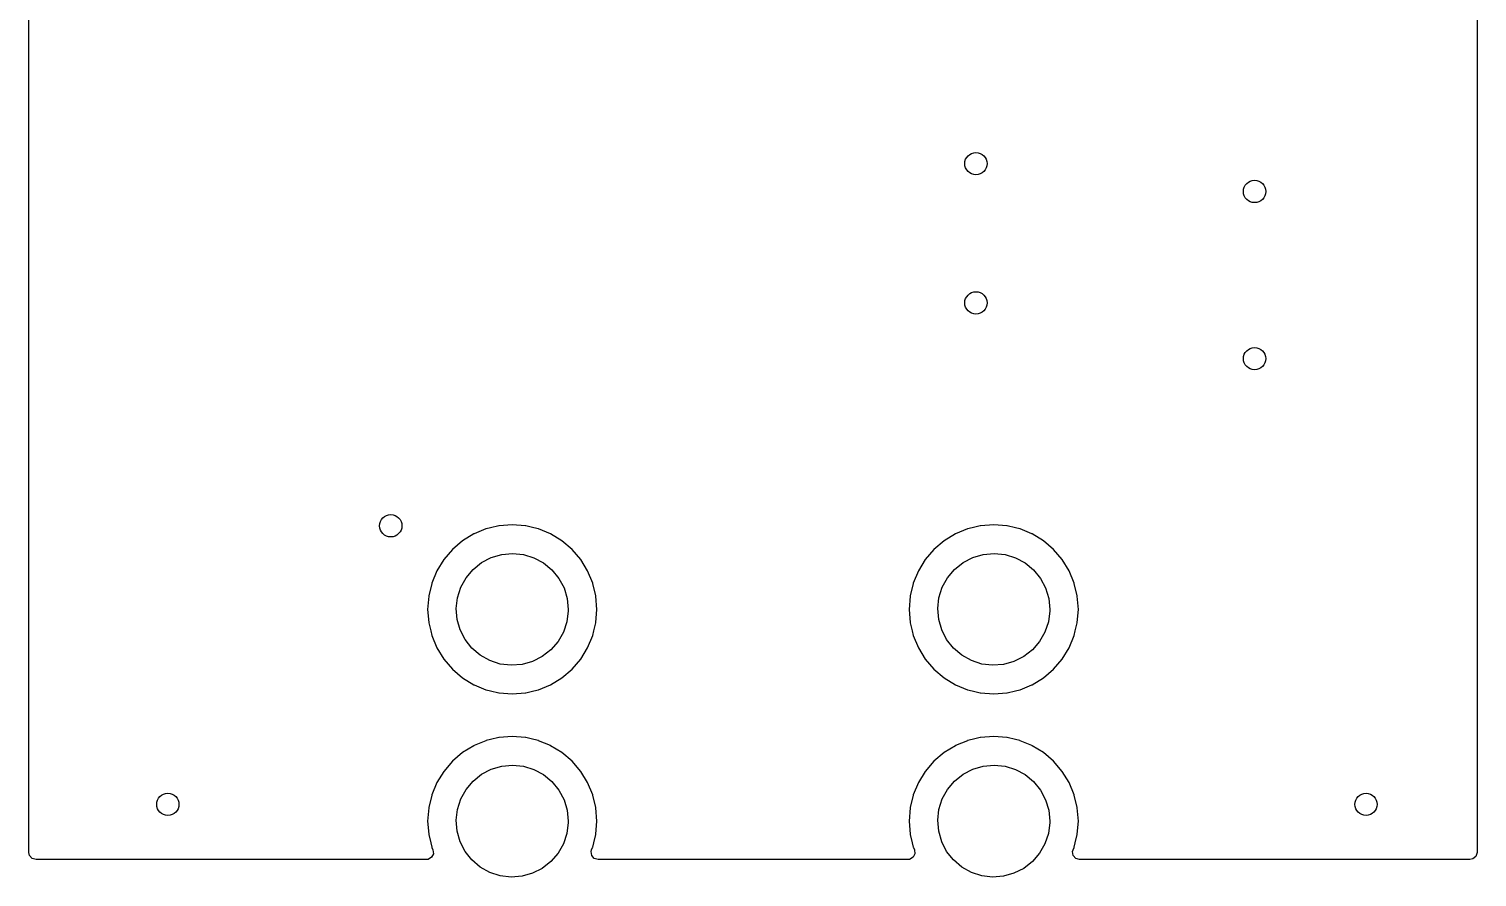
# Model space of a CAD drawing. Extents: x 175.5 to 201.5, y -108.8 to -70.5.
# Drawn here: x 175.51 to 201.49, y -108.81 to -93.58 of the extents above; entities that cross this region are included whole.
import ezdxf

# ---------------------------------------------------------------- set-up
doc = ezdxf.new("R2010")
doc.units = 0
doc.layers.add('BLACK', color=7, linetype='CONTINUOUS')

msp = doc.modelspace()

# ---------------------------------------------------------------- linework, layer by layer
at = {"layer": 'BLACK', "linetype": 'CONTINUOUS'}
for p, q in [((175.508, -108.365), (175.508, -70.6345)), ((201.492, -80.5699), (201.492, -108.365)), ((183.706, -102.558), (183.495, -102.645)), ((183.711, -102.556), (183.706, -102.558)), ((183.706, -102.558), (183.706, -102.558)), ((183.792, -102.537), (183.711, -102.556)), ((183.938, -102.502), (183.792, -102.537)), ((183.943, -102.501), (183.938, -102.502)), ((183.938, -102.502), (183.938, -102.502)), ((184.18, -102.482), (183.943, -102.501)), ((184.417, -102.501), (184.18, -102.482)), ((184.422, -102.502), (184.417, -102.501)), ((184.568, -102.537), (184.422, -102.502)), ((184.422, -102.502), (184.422, -102.502)), ((184.649, -102.556), (184.568, -102.537)), ((184.654, -102.558), (184.649, -102.556)), ((184.865, -102.645), (184.654, -102.558)), ((184.654, -102.558), (184.654, -102.558)), ((192.346, -102.558), (192.135, -102.645)), ((192.351, -102.556), (192.346, -102.558)), ((192.346, -102.558), (192.346, -102.558)), ((192.432, -102.537), (192.351, -102.556)), ((192.578, -102.502), (192.432, -102.537)), ((192.583, -102.501), (192.578, -102.502)), ((192.578, -102.502), (192.578, -102.502)), ((192.82, -102.482), (192.583, -102.501)), ((193.057, -102.501), (192.82, -102.482)), ((193.062, -102.502), (193.057, -102.501)), ((193.208, -102.537), (193.062, -102.502)), ((193.062, -102.502), (193.062, -102.502)), ((193.289, -102.556), (193.208, -102.537)), ((193.294, -102.558), (193.289, -102.556)), ((193.505, -102.645), (193.294, -102.558)), ((193.294, -102.558), (193.294, -102.558)), ((183.288, -102.772), (183.106, -102.926)), ((183.491, -102.647), (183.288, -102.772)), ((183.495, -102.645), (183.491, -102.647)), ((183.495, -102.645), (183.495, -102.645)), ((184.869, -102.647), (184.865, -102.645)), ((184.865, -102.645), (184.865, -102.645)), ((185.072, -102.772), (184.869, -102.647)), ((185.254, -102.926), (185.072, -102.772)), ((191.928, -102.772), (191.746, -102.926)), ((192.131, -102.647), (191.928, -102.772)), ((192.135, -102.645), (192.131, -102.647)), ((192.135, -102.645), (192.135, -102.645)), ((193.509, -102.647), (193.505, -102.645)), ((193.505, -102.645), (193.505, -102.645)), ((193.712, -102.772), (193.509, -102.647)), ((193.894, -102.926), (193.712, -102.772)), ((182.952, -103.108), (182.827, -103.311)), ((183.106, -102.926), (182.952, -103.108)), ((183.63, -103.159), (183.804, -103.068)), ((183.804, -103.068), (183.992, -103.013)), ((183.992, -103.013), (184.187, -102.995)), ((184.187, -102.995), (184.382, -103.016)), ((184.382, -103.016), (184.569, -103.074)), ((184.569, -103.074), (184.742, -103.167)), ((185.408, -103.108), (185.254, -102.926)), ((185.533, -103.311), (185.408, -103.108)), ((191.592, -103.108), (191.467, -103.311)), ((191.746, -102.926), (191.592, -103.108)), ((192.27, -103.159), (192.444, -103.068)), ((192.444, -103.068), (192.632, -103.013)), ((192.632, -103.013), (192.827, -102.995)), ((192.827, -102.995), (193.022, -103.016)), ((193.022, -103.016), (193.209, -103.074)), ((193.209, -103.074), (193.382, -103.167)), ((194.048, -103.108), (193.894, -102.926)), ((194.173, -103.311), (194.048, -103.108)), ((182.827, -103.311), (182.736, -103.531)), ((183.351, -103.432), (183.477, -103.282)), ((183.477, -103.282), (183.63, -103.159)), ((184.742, -103.167), (184.893, -103.292)), ((184.893, -103.292), (185.017, -103.444)), ((185.624, -103.531), (185.533, -103.311)), ((191.467, -103.311), (191.376, -103.531)), ((191.991, -103.432), (192.117, -103.282)), ((192.117, -103.282), (192.27, -103.159)), ((193.382, -103.167), (193.533, -103.292)), ((193.533, -103.292), (193.657, -103.444)), ((194.264, -103.531), (194.173, -103.311)), ((182.735, -103.536), (182.682, -103.758)), ((182.736, -103.531), (182.735, -103.536)), ((183.197, -103.791), (183.256, -103.604)), ((183.256, -103.604), (183.351, -103.432)), ((185.017, -103.444), (185.109, -103.617)), ((185.109, -103.617), (185.166, -103.805)), ((185.625, -103.536), (185.624, -103.531)), ((185.678, -103.758), (185.625, -103.536)), ((191.375, -103.536), (191.322, -103.758)), ((191.376, -103.531), (191.375, -103.536)), ((191.837, -103.791), (191.896, -103.604)), ((191.896, -103.604), (191.991, -103.432)), ((193.657, -103.444), (193.749, -103.617)), ((193.749, -103.617), (193.806, -103.805)), ((194.265, -103.536), (194.264, -103.531)), ((194.318, -103.758), (194.265, -103.536)), ((182.681, -103.763), (182.662, -104)), ((182.682, -103.758), (182.681, -103.763)), ((182.682, -103.758), (182.682, -103.758)), ((183.175, -103.986), (183.197, -103.791)), ((185.166, -103.805), (185.185, -104)), ((185.679, -103.763), (185.678, -103.758)), ((185.678, -103.758), (185.678, -103.758)), ((185.698, -104), (185.679, -103.763)), ((191.321, -103.763), (191.302, -104)), ((191.322, -103.758), (191.321, -103.763)), ((191.322, -103.758), (191.322, -103.758)), ((191.815, -103.986), (191.837, -103.791)), ((193.806, -103.805), (193.825, -104)), ((194.319, -103.763), (194.318, -103.758)), ((194.318, -103.758), (194.318, -103.758)), ((194.338, -104), (194.319, -103.763)), ((182.662, -104), (182.681, -104.237)), ((183.192, -104.181), (183.175, -103.986)), ((183.246, -104.37), (183.192, -104.181)), ((185.185, -104.028), (185.16, -104.223)), ((185.185, -104), (185.185, -104.028)), ((185.679, -104.237), (185.698, -104)), ((191.302, -104), (191.321, -104.237)), ((191.832, -104.181), (191.815, -103.986)), ((191.886, -104.37), (191.832, -104.181)), ((193.825, -104.028), (193.8, -104.223)), ((193.825, -104), (193.825, -104.028)), ((194.319, -104.237), (194.338, -104)), ((182.681, -104.237), (182.682, -104.242)), ((182.682, -104.242), (182.682, -104.242)), ((182.682, -104.242), (182.717, -104.388)), ((182.717, -104.388), (182.736, -104.469)), ((183.335, -104.544), (183.246, -104.37)), ((185.098, -104.409), (185.001, -104.579)), ((185.16, -104.223), (185.098, -104.409)), ((185.624, -104.469), (185.643, -104.388)), ((185.643, -104.388), (185.678, -104.242)), ((185.678, -104.242), (185.679, -104.237)), ((185.678, -104.242), (185.678, -104.242)), ((191.321, -104.237), (191.322, -104.242)), ((191.322, -104.242), (191.322, -104.242)), ((191.322, -104.242), (191.357, -104.388)), ((191.357, -104.388), (191.376, -104.469)), ((191.975, -104.544), (191.886, -104.37)), ((193.738, -104.409), (193.641, -104.579)), ((193.8, -104.223), (193.738, -104.409)), ((194.264, -104.469), (194.283, -104.388)), ((194.283, -104.388), (194.318, -104.242)), ((194.318, -104.242), (194.319, -104.237)), ((194.318, -104.242), (194.318, -104.242)), ((182.736, -104.469), (182.827, -104.689)), ((182.827, -104.689), (182.952, -104.892)), ((183.457, -104.698), (183.335, -104.544)), ((183.606, -104.825), (183.457, -104.698)), ((185.001, -104.579), (184.873, -104.728)), ((185.408, -104.892), (185.533, -104.689)), ((185.533, -104.689), (185.624, -104.469)), ((191.376, -104.469), (191.467, -104.689)), ((191.467, -104.689), (191.592, -104.892)), ((192.097, -104.698), (191.975, -104.544)), ((192.246, -104.825), (192.097, -104.698)), ((193.641, -104.579), (193.513, -104.728)), ((194.048, -104.892), (194.173, -104.689)), ((194.173, -104.689), (194.264, -104.469)), ((182.952, -104.892), (183.106, -105.074)), ((183.778, -104.921), (183.606, -104.825)), ((183.964, -104.982), (183.778, -104.921)), ((184.543, -104.937), (184.355, -104.99)), ((184.719, -104.849), (184.543, -104.937)), ((184.873, -104.728), (184.719, -104.849)), ((185.254, -105.074), (185.408, -104.892)), ((191.592, -104.892), (191.746, -105.074)), ((192.418, -104.921), (192.246, -104.825)), ((192.604, -104.982), (192.418, -104.921)), ((193.183, -104.937), (192.995, -104.99)), ((193.359, -104.849), (193.183, -104.937)), ((193.513, -104.728), (193.359, -104.849)), ((193.894, -105.074), (194.048, -104.892)), ((183.106, -105.074), (183.288, -105.228)), ((183.288, -105.228), (183.491, -105.353)), ((184.159, -105.005), (183.964, -104.982)), ((184.355, -104.99), (184.159, -105.005)), ((184.869, -105.353), (185.072, -105.228)), ((185.072, -105.228), (185.254, -105.074)), ((191.746, -105.074), (191.928, -105.228)), ((191.928, -105.228), (192.131, -105.353)), ((192.799, -105.005), (192.604, -104.982)), ((192.995, -104.99), (192.799, -105.005)), ((193.509, -105.353), (193.712, -105.228)), ((193.712, -105.228), (193.894, -105.074)), ((183.491, -105.353), (183.495, -105.355)), ((183.495, -105.355), (183.495, -105.355)), ((183.495, -105.355), (183.706, -105.442)), ((183.706, -105.442), (183.711, -105.444)), ((183.711, -105.444), (183.792, -105.463)), ((183.792, -105.463), (183.938, -105.498)), ((184.422, -105.498), (184.568, -105.463)), ((184.568, -105.463), (184.649, -105.444)), ((184.649, -105.444), (184.654, -105.442)), ((184.654, -105.442), (184.865, -105.355)), ((184.865, -105.355), (184.869, -105.353)), ((184.865, -105.355), (184.865, -105.355)), ((192.131, -105.353), (192.135, -105.355)), ((192.135, -105.355), (192.135, -105.355)), ((192.135, -105.355), (192.346, -105.442)), ((192.346, -105.442), (192.351, -105.444)), ((192.351, -105.444), (192.432, -105.463)), ((192.432, -105.463), (192.578, -105.498)), ((193.062, -105.498), (193.208, -105.463)), ((193.208, -105.463), (193.289, -105.444)), ((193.289, -105.444), (193.294, -105.442)), ((193.294, -105.442), (193.505, -105.355)), ((193.505, -105.355), (193.509, -105.353)), ((193.505, -105.355), (193.505, -105.355)), ((183.938, -105.498), (183.938, -105.498)), ((183.938, -105.498), (183.943, -105.499)), ((183.943, -105.499), (184.18, -105.518)), ((184.18, -105.518), (184.417, -105.499)), ((184.417, -105.499), (184.422, -105.498)), ((184.422, -105.498), (184.422, -105.498)), ((192.578, -105.498), (192.578, -105.498)), ((192.578, -105.498), (192.583, -105.499)), ((192.583, -105.499), (192.82, -105.518)), ((192.82, -105.518), (193.057, -105.499)), ((193.057, -105.499), (193.062, -105.498)), ((193.062, -105.498), (193.062, -105.498)), ((183.491, -106.447), (183.288, -106.572)), ((183.495, -106.445), (183.491, -106.447)), ((183.706, -106.358), (183.495, -106.445)), ((183.495, -106.445), (183.495, -106.445)), ((183.711, -106.356), (183.706, -106.358)), ((183.706, -106.358), (183.706, -106.358)), ((183.792, -106.337), (183.711, -106.356)), ((183.938, -106.302), (183.792, -106.337)), ((183.943, -106.301), (183.938, -106.302)), ((183.938, -106.302), (183.938, -106.302)), ((184.18, -106.282), (183.943, -106.301)), ((184.417, -106.301), (184.18, -106.282)), ((184.422, -106.302), (184.417, -106.301)), ((184.568, -106.337), (184.422, -106.302)), ((184.422, -106.302), (184.422, -106.302)), ((184.649, -106.356), (184.568, -106.337)), ((184.654, -106.358), (184.649, -106.356)), ((184.865, -106.445), (184.654, -106.358)), ((184.654, -106.358), (184.654, -106.358)), ((184.869, -106.447), (184.865, -106.445)), ((184.865, -106.445), (184.865, -106.445)), ((185.072, -106.572), (184.869, -106.447)), ((192.131, -106.447), (191.928, -106.572)), ((192.135, -106.445), (192.131, -106.447)), ((192.346, -106.358), (192.135, -106.445)), ((192.135, -106.445), (192.135, -106.445)), ((192.351, -106.356), (192.346, -106.358)), ((192.346, -106.358), (192.346, -106.358)), ((192.432, -106.337), (192.351, -106.356)), ((192.578, -106.302), (192.432, -106.337)), ((192.583, -106.301), (192.578, -106.302)), ((192.578, -106.302), (192.578, -106.302)), ((192.82, -106.282), (192.583, -106.301)), ((193.057, -106.301), (192.82, -106.282)), ((193.062, -106.302), (193.057, -106.301)), ((193.208, -106.337), (193.062, -106.302)), ((193.062, -106.302), (193.062, -106.302)), ((193.289, -106.356), (193.208, -106.337)), ((193.294, -106.358), (193.289, -106.356)), ((193.505, -106.445), (193.294, -106.358)), ((193.294, -106.358), (193.294, -106.358)), ((193.509, -106.447), (193.505, -106.445)), ((193.505, -106.445), (193.505, -106.445)), ((193.712, -106.572), (193.509, -106.447)), ((183.106, -106.726), (182.952, -106.908)), ((183.288, -106.572), (183.106, -106.726)), ((185.254, -106.726), (185.072, -106.572)), ((185.408, -106.908), (185.254, -106.726)), ((191.746, -106.726), (191.592, -106.908)), ((191.928, -106.572), (191.746, -106.726)), ((193.894, -106.726), (193.712, -106.572)), ((194.048, -106.908), (193.894, -106.726)), ((182.952, -106.908), (182.827, -107.111)), ((183.477, -107.082), (183.63, -106.959)), ((183.63, -106.959), (183.804, -106.868)), ((183.804, -106.868), (183.992, -106.813)), ((183.992, -106.813), (184.187, -106.795)), ((184.187, -106.795), (184.382, -106.816)), ((184.382, -106.816), (184.569, -106.874)), ((184.569, -106.874), (184.742, -106.967)), ((184.742, -106.967), (184.893, -107.092)), ((185.533, -107.111), (185.408, -106.908)), ((191.592, -106.908), (191.467, -107.111)), ((192.117, -107.082), (192.27, -106.959)), ((192.27, -106.959), (192.444, -106.868)), ((192.444, -106.868), (192.632, -106.813)), ((192.632, -106.813), (192.827, -106.795)), ((192.827, -106.795), (193.022, -106.816)), ((193.022, -106.816), (193.209, -106.874)), ((193.209, -106.874), (193.382, -106.967)), ((193.382, -106.967), (193.533, -107.092)), ((194.173, -107.111), (194.048, -106.908)), ((182.827, -107.111), (182.736, -107.331)), ((183.256, -107.404), (183.351, -107.232)), ((183.351, -107.232), (183.477, -107.082)), ((184.893, -107.092), (185.017, -107.244)), ((185.017, -107.244), (185.109, -107.417)), ((185.624, -107.331), (185.533, -107.111)), ((191.467, -107.111), (191.376, -107.331)), ((191.896, -107.404), (191.991, -107.232)), ((191.991, -107.232), (192.117, -107.082)), ((193.533, -107.092), (193.657, -107.244)), ((193.657, -107.244), (193.749, -107.417)), ((194.264, -107.331), (194.173, -107.111)), ((182.681, -107.563), (182.662, -107.8)), ((182.682, -107.558), (182.681, -107.563)), ((182.735, -107.336), (182.682, -107.558)), ((182.682, -107.558), (182.682, -107.558)), ((182.736, -107.331), (182.735, -107.336)), ((183.197, -107.591), (183.256, -107.404)), ((185.109, -107.417), (185.166, -107.605)), ((185.625, -107.336), (185.624, -107.331)), ((185.678, -107.558), (185.625, -107.336)), ((185.679, -107.563), (185.678, -107.558)), ((185.678, -107.558), (185.678, -107.558)), ((185.698, -107.8), (185.679, -107.563)), ((191.321, -107.563), (191.302, -107.8)), ((191.322, -107.558), (191.321, -107.563)), ((191.375, -107.336), (191.322, -107.558)), ((191.322, -107.558), (191.322, -107.558)), ((191.376, -107.331), (191.375, -107.336)), ((191.837, -107.591), (191.896, -107.404)), ((193.749, -107.417), (193.806, -107.605)), ((194.265, -107.336), (194.264, -107.331)), ((194.318, -107.558), (194.265, -107.336)), ((194.319, -107.563), (194.318, -107.558)), ((194.318, -107.558), (194.318, -107.558)), ((194.338, -107.8), (194.319, -107.563)), ((182.662, -107.8), (182.681, -108.037)), ((183.175, -107.786), (183.197, -107.591)), ((183.192, -107.981), (183.175, -107.786)), ((185.185, -107.828), (185.16, -108.023)), ((185.166, -107.605), (185.185, -107.8)), ((185.185, -107.8), (185.185, -107.828)), ((185.679, -108.037), (185.698, -107.8)), ((191.302, -107.8), (191.321, -108.037)), ((191.815, -107.786), (191.837, -107.591)), ((191.832, -107.981), (191.815, -107.786)), ((193.825, -107.828), (193.8, -108.023)), ((193.806, -107.605), (193.825, -107.8)), ((193.825, -107.8), (193.825, -107.828)), ((194.319, -108.037), (194.338, -107.8)), ((182.681, -108.037), (182.682, -108.042)), ((182.682, -108.042), (182.682, -108.042)), ((182.682, -108.042), (182.717, -108.188)), ((183.246, -108.17), (183.192, -107.981)), ((185.16, -108.023), (185.098, -108.209)), ((185.643, -108.188), (185.678, -108.042)), ((185.678, -108.042), (185.679, -108.037)), ((185.678, -108.042), (185.678, -108.042)), ((191.321, -108.037), (191.322, -108.042)), ((191.322, -108.042), (191.322, -108.042)), ((191.322, -108.042), (191.357, -108.188)), ((191.886, -108.17), (191.832, -107.981)), ((193.8, -108.023), (193.738, -108.209)), ((194.283, -108.188), (194.318, -108.042)), ((194.318, -108.042), (194.319, -108.037)), ((194.318, -108.042), (194.318, -108.042)), ((182.717, -108.188), (182.736, -108.269)), ((182.736, -108.269), (182.738, -108.274)), ((182.738, -108.274), (182.738, -108.274)), ((182.738, -108.274), (182.756, -108.317)), ((182.756, -108.317), (182.764, -108.388)), ((183.335, -108.344), (183.246, -108.17)), ((183.457, -108.498), (183.335, -108.344)), ((185.098, -108.209), (185.001, -108.379)), ((185.596, -108.348), (185.604, -108.317)), ((185.606, -108.418), (185.596, -108.348)), ((185.604, -108.317), (185.622, -108.274)), ((185.622, -108.274), (185.624, -108.269)), ((185.622, -108.274), (185.622, -108.274)), ((185.624, -108.269), (185.643, -108.188)), ((191.357, -108.188), (191.376, -108.269)), ((191.376, -108.269), (191.378, -108.274)), ((191.378, -108.274), (191.378, -108.274)), ((191.378, -108.274), (191.396, -108.317)), ((191.396, -108.317), (191.404, -108.388)), ((191.975, -108.344), (191.886, -108.17)), ((192.097, -108.498), (191.975, -108.344)), ((193.738, -108.209), (193.641, -108.379)), ((194.236, -108.348), (194.244, -108.317)), ((194.246, -108.418), (194.236, -108.348)), ((194.244, -108.317), (194.262, -108.274)), ((194.262, -108.274), (194.264, -108.269)), ((194.262, -108.274), (194.262, -108.274)), ((194.264, -108.269), (194.283, -108.188)), ((175.52, -108.418), (175.508, -108.365)), ((175.566, -108.471), (175.52, -108.418)), ((175.635, -108.492), (175.566, -108.471)), ((182.64, -108.492), (175.635, -108.492)), ((182.671, -108.488), (182.64, -108.492)), ((182.732, -108.451), (182.671, -108.488)), ((182.764, -108.388), (182.732, -108.451)), ((183.606, -108.625), (183.457, -108.498)), ((184.873, -108.528), (184.719, -108.649)), ((185.001, -108.379), (184.873, -108.528)), ((185.652, -108.471), (185.606, -108.418)), ((185.72, -108.492), (185.652, -108.471)), ((191.28, -108.492), (185.72, -108.492)), ((191.311, -108.488), (191.28, -108.492)), ((191.372, -108.451), (191.311, -108.488)), ((191.404, -108.388), (191.372, -108.451)), ((192.246, -108.625), (192.097, -108.498)), ((193.513, -108.528), (193.359, -108.649)), ((193.641, -108.379), (193.513, -108.528)), ((194.292, -108.471), (194.246, -108.418)), ((194.36, -108.492), (194.292, -108.471)), ((201.365, -108.492), (194.36, -108.492)), ((201.418, -108.48), (201.365, -108.492)), ((201.471, -108.434), (201.418, -108.48)), ((201.492, -108.365), (201.471, -108.434)), ((183.778, -108.721), (183.606, -108.625)), ((183.964, -108.782), (183.778, -108.721)), ((184.159, -108.805), (183.964, -108.782)), ((184.355, -108.79), (184.159, -108.805)), ((184.543, -108.737), (184.355, -108.79)), ((184.719, -108.649), (184.543, -108.737)), ((192.418, -108.721), (192.246, -108.625)), ((192.604, -108.782), (192.418, -108.721)), ((192.799, -108.805), (192.604, -108.782)), ((192.995, -108.79), (192.799, -108.805)), ((193.183, -108.737), (192.995, -108.79)), ((193.359, -108.649), (193.183, -108.737))]:
    msp.add_line(p, q, dxfattribs=at)
at = {"layer": 'BLACK'}
for centre in [(192.5, -96), (197.5, -96.5), (192.5, -98.5), (197.5, -99.5), (182, -102.5), (178, -107.5), (199.5, -107.5)]:
    msp.add_circle(centre, 0.2, dxfattribs=at)

doc.saveas('drawing.dxf')
